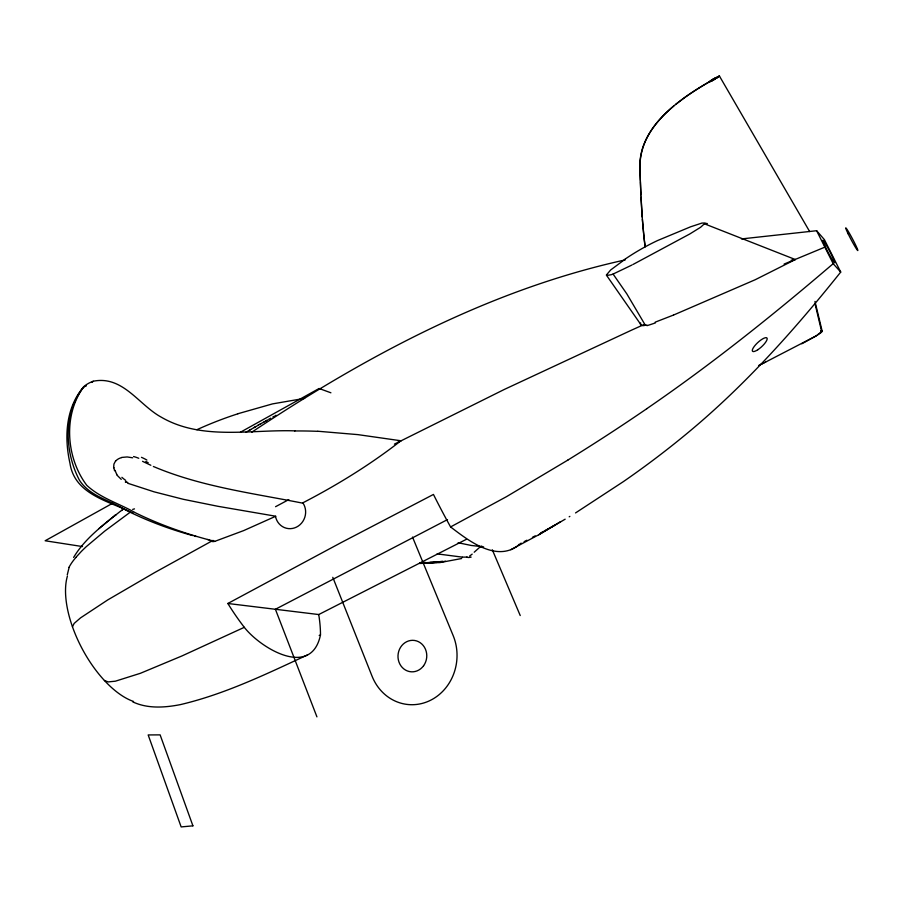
<?xml version="1.0" encoding="UTF-8"?>
<svg xmlns="http://www.w3.org/2000/svg" width="903" height="903" viewBox="0 0 903 903"><rect width="100%" height="100%" fill="white"/><g stroke="black" fill="none" stroke-linecap="round" stroke-linejoin="round"><path stroke-width="1.35" d="M72.454 626.738L74.159 623.42L80.57 617.855L107.762 599.908L154.752 572.525L213.006 540.389M466.49 539.26L318.736 614.548A124.264 49.688 62 0 1 320.486 634.944C311.174 679.191 260.177 647.823 244.307 627.325A122.65 48.401 62.1 0 1 227.849 603.486L341.007 542.68L433.451 494.438A228.188 61.901 62.4 0 0 450.586 526.946C468.228 540.355 495.363 561.824 517.487 546.055M69.125 567.355L67.273 574.827M114.884 515.658L120.517 511.177M73.617 557.444C84.002 539.949 100.425 527.228 116.002 514.608L98.946 528.605M115.55 461.027L113.936 464.052L113.62 467.81M83.934 386.619C62.838 414.725 66.1 458.013 86.79 485.329C100.549 498.23 119.535 503.592 135.664 512.915C160.903 525.241 187.564 534.52 214.779 541.371L243.663 530.603L275.776 516.234L217.928 506.301L183.377 499.314L154.086 491.83L127.729 483.252M741.431 238.934L816.617 230.716L824.405 239.634L840.716 272.063C795.024 329.256 745.991 384.306 689.644 431.273A1244.537 1067.685 56.4 0 1 623.217 481.728L575.538 512.938M83.742 386.811C62.973 412.818 64.553 451.726 79.362 480.069C89.645 496.311 110.177 500.33 125.573 509.969C146.952 520.817 169.538 529.147 192.61 535.558M803.015 343.129L816.154 335.905L822.159 331.164L814.969 301.433M75.818 557.444L81.383 551.394A204.902 160.339 6.8 0 1 86.383 546.563L104.827 531.032L130.506 512.001M633.037 264.455L689.824 233.956L700.615 227.263L705.277 223.007L701.958 223.075L690.693 226.766L657.587 240.537A232.805 224.802 -53.4 0 0 625.169 259.059M817.249 335.216C818.073 334.392 823.987 331.503 821.132 330.87M518.085 545.457L519.485 544.035M474.188 552.23L480.283 546.766M472.201 554.115L469.639 556.022M816.617 230.716L833.176 263.687C773.374 314.865 711.79 364.123 646.83 408.653M673.796 105.978C661.436 116.397 650.104 128.824 644.042 144.04A58.052 52.825 -45.9 0 0 639.911 163.849L639.934 167.461M675.602 104.488L684.88 97.377A255.368 240.367 -38.5 0 1 708.584 82.331M645.069 246.361C641.762 220.027 640.69 193.468 639.922 166.953C639.956 126.386 677.848 100.323 709.16 81.823A18.252 6.964 -27.9 0 1 709.769 81.372A17.699 6.75 -27.9 0 1 710.39 80.931A17.27 6.592 -27.9 0 1 711.022 80.491L719.454 76.078L809.675 231.597M317.845 431.239L357.87 434.625L400.943 440.766C370.219 464.718 336.932 485.216 302.347 503.084C252.287 493.151 200.692 486.593 153.352 466.479M715.041 78.109A17.338 6.614 -27.9 0 1 715.752 77.737A17.789 6.784 -27.9 0 1 716.474 77.387A18.353 6.998 -27.9 0 1 717.196 77.048A19.042 7.258 -27.9 0 1 717.941 76.71A19.843 7.563 -27.9 0 1 718.686 76.394A20.78 7.924 -27.9 0 1 719.454 76.078L718.833 76.552A20.193 7.834 -28 0 1 718.19 77.026A19.358 7.506 -28 0 1 717.716 77.365M121.578 510.398L123.779 508.773M625.226 259.15L610.665 269.974L606.353 275.054L641.085 324.922M716.587 78.132A18.06 6.998 -28 0 0 716.903 77.918L718.833 76.552A21.164 8.217 -28 0 0 719.454 76.078M251.587 432.323C366.2 355.951 489.539 289.716 625.226 259.906M567.919 460.056L506.448 496.695L450.597 526.934M816.312 335.814L765.451 362.159M714.928 79.171L715.594 78.764A17.247 6.682 -28 0 1 711.767 80.886M510.793 549.701L538.719 534.779L560.391 521.753M538.719 534.779L565.165 519.18M569.195 516.798L569.861 516.392M245.932 432.244L256.576 426.16M249.871 429.986L250.695 429.512M254.048 427.593L255.73 426.634M258.269 425.2L257.423 425.674L263.258 422.378M259.951 424.241L260.798 423.767M263.653 422.152L264.432 421.712M264.24 421.825L266.622 420.482M554.34 525.411L548.889 528.458M265.606 421.058L267.649 419.906M268.688 419.331L270.765 418.168M112.717 503.208L45.15 540.762L82.5 546.563M240.48 432.198L319.109 388.493L330.904 392.794M272.864 417.005L273.914 416.418M274.975 415.831L276.025 415.256M547.974 528.955L544.328 530.953M704.724 223.91L795.362 259.545L755.168 279.749L673.706 314.978M540.671 532.939L543.414 531.449M275.562 506.696L288.847 499.596M532.42 537.33L535.174 535.874M632.01 264.997L613.081 274.06A45.884 41.922 -53.3 0 1 611.399 274.67L606.839 275.471M447.516 519.586L275.404 609.277L316.93 716.869M524.135 541.653L526.9 540.22M394.419 444.118L504.28 389.464L631.649 330.103A948.15 180.758 -24.2 0 1 644.471 324.335M712.174 80.683L712.873 80.322A16.976 6.581 -28 0 1 712.343 80.593M520.557 543.482L521.234 543.143M801.74 343.772L802.383 343.445M765.597 362.08L758.599 365.534M764.028 362.871L760.89 364.428M244.307 627.325L182.022 655.917L140.428 673.288L115.392 681.189L108.191 681.912L104.421 680.501M711.462 81.022L708.562 82.286A18.918 7.213 -27.9 0 1 709.16 81.823L711.022 80.491A16.954 6.468 -27.9 0 1 715.086 78.076M307.483 654.935C266.227 674.078 224.847 694.17 180.352 704.622C164.673 707.67 147.618 708.866 132.775 701.879M445.405 561.181L438.316 562.716M319.199 635.486L320.486 634.933M784.097 264.071L824.868 247.151M673.48 315.068L655.194 322.168M442.628 561.248L431.961 562.829M237.861 413.743L272.48 403.901L304.638 398.347M646.774 324.933L645.397 325.351L626.874 293.949L613.081 274.06M461.647 558.528L439.784 562.614M121.544 457.449L127.131 456.952L132.662 457.798M437.774 562.005L420.798 562.998M466.704 557.095L462.404 557.128M791.186 260.199L795.362 259.545M435.709 562.117L429.93 562.355M820.782 330.916L822.091 331.006M437.289 562.761L419.568 563.483M431.758 562.829L419.602 563.224M398.02 440.811L400.943 440.766M425.595 562.422L422.096 562.445M294.92 430.866C250.436 429.365 201.674 440.743 161.129 417.096C138.678 404.804 122.785 375.242 93.178 381.235A14.888 5.508 -19.3 0 0 83.821 386.619M462.122 557.106L440.021 554.25M483.624 546.879L471.253 545.457L458.114 542.748M227.838 603.486L318.736 614.548M439.4 554.126L437.221 553.686M209.146 539.87L207.588 539.486M194.371 536.043L196.143 536.529M706.575 223.323L707.365 223.639M132.177 512.611L132.989 512.938M131.364 512.272C107.886 500.917 74.486 494.043 69.971 463.295C64.147 437.583 65.614 407.863 83.55 387.003A15.227 5.7 -19.1 0 0 86.338 385.874M142.527 461.32L150.846 465.271M125.325 482.01L126.014 482.394M121.262 479.369L116.577 474.73M833.176 263.687L840.716 272.063M492.316 549.78L520.23 615.541M412.524 537.082L453.171 635.622A48.536 44.258 -84.5 0 1 430.573 700.265A48.536 44.258 -84.5 0 1 372.07 676.223L332.801 577.333M821.719 331.864L815.07 303.882M645.137 246.937L644.099 238.099M643.974 236.992L642.383 219.271M642.225 217.059L641.04 197.091M640.927 194.879L640.385 181.582M640.34 180.465L640.024 170.498M640.013 169.945L639.956 168.014M708.562 82.286A19.223 7.461 -28 0 0 709.306 81.992A18.534 7.19 -28 0 0 710.029 81.676A17.97 6.964 -28 0 0 710.751 81.36A17.529 6.795 -28 0 0 711.112 81.191M713.901 79.757A16.886 6.547 -28 0 1 713.562 79.949M717.388 77.59A18.647 7.235 -28 0 1 716.903 77.918M711.666 80.074A16.739 6.389 -27.9 0 1 714.352 78.471M69 567.31A73.346 57.95 10.9 0 1 75.897 557.49M133.554 701.473A79.125 37.542 61.9 0 1 81.902 648.252A79.125 37.542 61.9 0 1 67.398 576.137M646.853 408.675A697.974 245.988 -34.6 0 1 567.908 460.033M214.767 541.348A7.021 6.118 -72.6 0 1 209.62 540.333M302.787 502.734A16.186 15.159 -74.3 0 1 296.5 527.104A16.186 15.159 -74.3 0 1 275.471 516.302M93.246 381.235A15.227 5.7 -19.1 0 1 91.959 382.421M294.75 430.968A508.389 136.963 -19.5 0 1 317.675 431.329M640.791 325.069A2.709 2.574 -16.4 0 1 640.667 322.969M645.318 325.182A5.192 4.91 -16.6 0 1 641.028 325.193M655.454 322.868A176.774 155.203 -17.9 0 1 646.988 325.667M121.25 510.782A51.731 3.285 -34.2 0 1 122.3 510.003M134.491 508.886A30.612 0.79 -15.8 0 1 132.662 509.382M467.483 557.072A69.779 24.539 85.3 0 1 466.716 557.162M469.571 557.411A55.975 18.94 -86 0 1 467.731 557.422M471.152 557.095A24.099 3.804 -56.3 0 1 470.26 557.038M480.419 546.947A7.901 2.619 -35 0 1 481.762 546.055M127.774 482.574A98.766 52.588 82.6 0 1 126.07 481.66M125.731 480.407A79.464 45.308 -87.8 0 1 121.916 477.326M116.893 474.47A34.969 23.218 -48.4 0 1 115.144 470.316M114.546 470.734A25.047 17.112 -32.1 0 1 114.038 467.686M115.652 461.072A11.728 8.827 1.1 0 1 121.623 457.618M133.565 456.534A27.711 15.362 4.5 0 1 138.757 458.284M141.478 457.336A37.113 15.972 8.4 0 1 146.873 460.056M148.194 462.663A74.983 6.411 30.6 0 1 145.789 461.456M196.888 429.715A465.598 412.411 86.8 0 1 237.873 413.8M192.915 825.839L181.153 826.922L148.171 734.94L160.124 734.873L192.915 825.839M824.958 246.147A12.755 0.948 62 0 0 834.711 262.796A12.755 0.948 62 0 0 826.538 245.627A12.755 0.948 62 0 0 824.958 246.147M757.786 349.754A9.775 2.833 -42.7 0 0 766.94 337.993A9.775 2.833 -42.7 0 0 754.502 346.097A9.775 2.833 -42.7 0 0 757.786 349.754M423.597 665.737A15.769 14.38 -84.5 0 0 414.579 640.464A15.769 14.38 -84.5 0 0 398.957 662.034A15.769 14.38 -84.5 0 0 423.597 665.737M848.165 233.843A12.811 0.779 62 0 0 857.805 250.56A12.811 0.779 62 0 0 849.43 233.335A12.811 0.779 62 0 0 848.165 233.843"/></g></svg>
